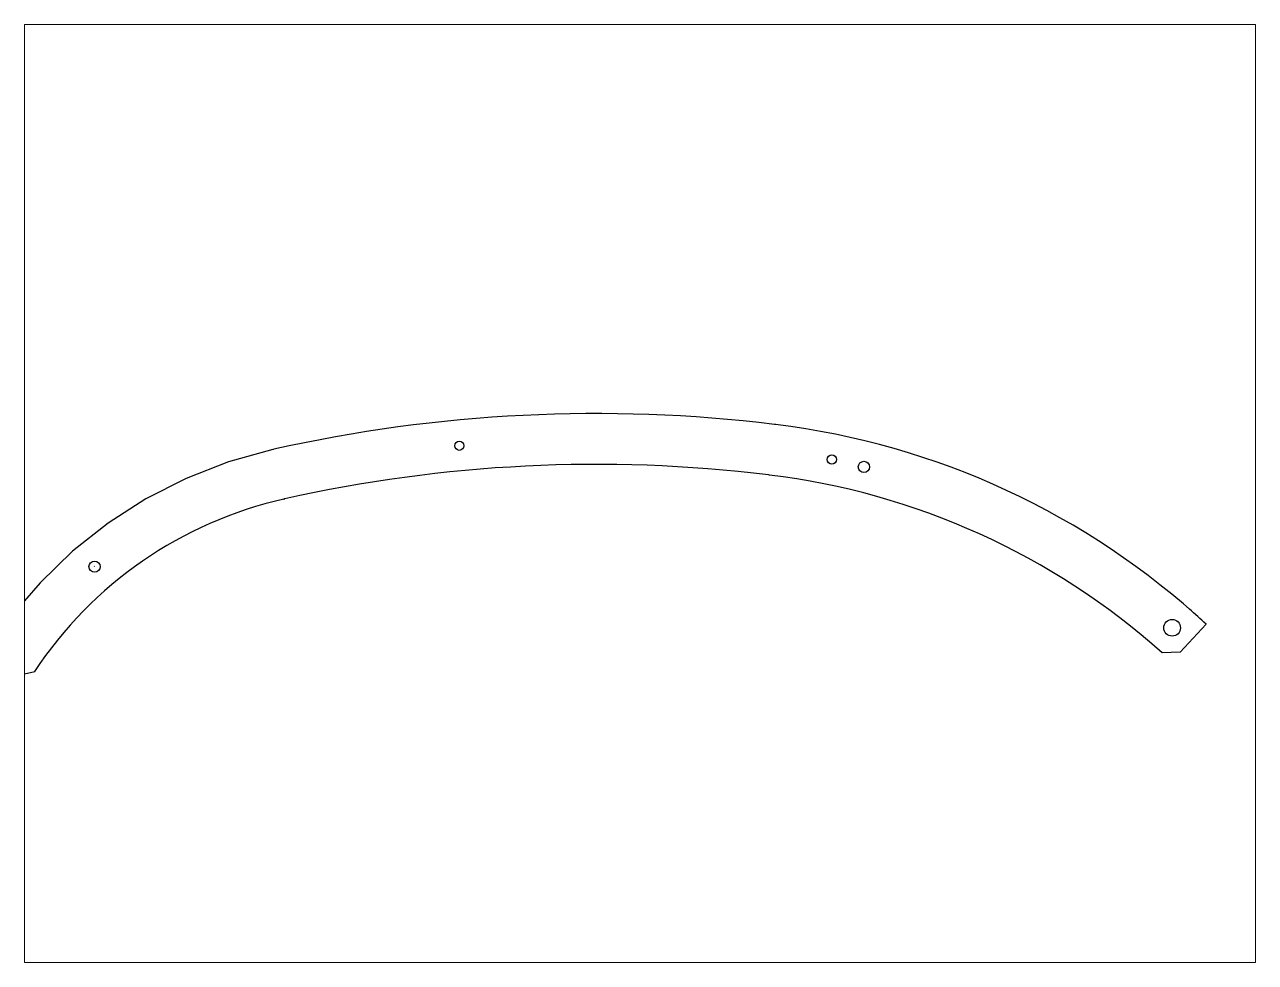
# Paper-space layout 'Layout2' of a CAD drawing. Header units: inches. Extents: x 1.05 to 9.45, y 0.8 to 7.2.
# The model-space entities are those that its viewports show. They can reach past a viewport. Long polylines and large blocks are cut down to what shows.
import ezdxf

# ---------------------------------------------------------------- set-up
doc = ezdxf.new("R2010")
doc.units = ezdxf.units.IN
doc.header["$MEASUREMENT"] = 0

msp = doc.modelspace()

# ---------------------------------------------------------------- linework, layer by layer
at = {"color": 1}
for p, q in [((1558.2, 486.3), (1556.2, 486.5)), ((568.7, 437.2), (570.7, 437.6)), ((1546.1, 387), (1544.1, 387.3)), ((590.7, 339.6), (592.6, 340)), ((218.2, 206.8), (217.6, 207.6)), ((2404.8, 93.9), (2353.9, 38.8)), ((2353.9, 38.8), (2318.4, 37.3)), ((65.6, -7.2), (100.5, 0.3))]:
    msp.add_line(p, q, dxfattribs=at)
for centre, radius in [((935.7, 444.6), 9), ((1668.7, 417.6), 9), ((1731.8, 403.1), 11), ((218.2, 206.8), 11), ((2338.1, 86.6), 16.5)]:
    msp.add_circle(centre, radius, dxfattribs=at)
for centre, radius, start, end in [((1205.2, -2393.9), 2901.8, 83.0531, 102.6315), ((1374.2, -1020.2), 1517.7, 47.2295, 83.0382), ((766.7, -439.2), 898.5, 102.7311, 148.3025), ((1205.2, -2393.9), 2901.8, 102.6513, 102.6533), ((1205.2, -2393.9), 2801.8, 83.0534, 102.6297), ((1374.3, -1019.8), 1417.3, 48.2352, 83.0404), ((766.7, -439.2), 798.5, 102.737, 146.6079), ((1205.2, -2393.9), 2801.8, 102.6501, 102.6533), ((1408.2, -983.5), 1467.7, 47.2295, 48.9511)]:
    msp.add_arc(centre, radius, start, end, dxfattribs=at)

psp = doc.layouts.new('Layout2')

# ---------------------------------------------------------------- viewports
at = {"layer": '0'}
psp.add_viewport(center=(5.25, 4), size=(8.4, 6.4), view_center_point=(1291.2948, 350.6893), view_height=1844.799827, dxfattribs=at)

doc.saveas('drawing.dxf')
